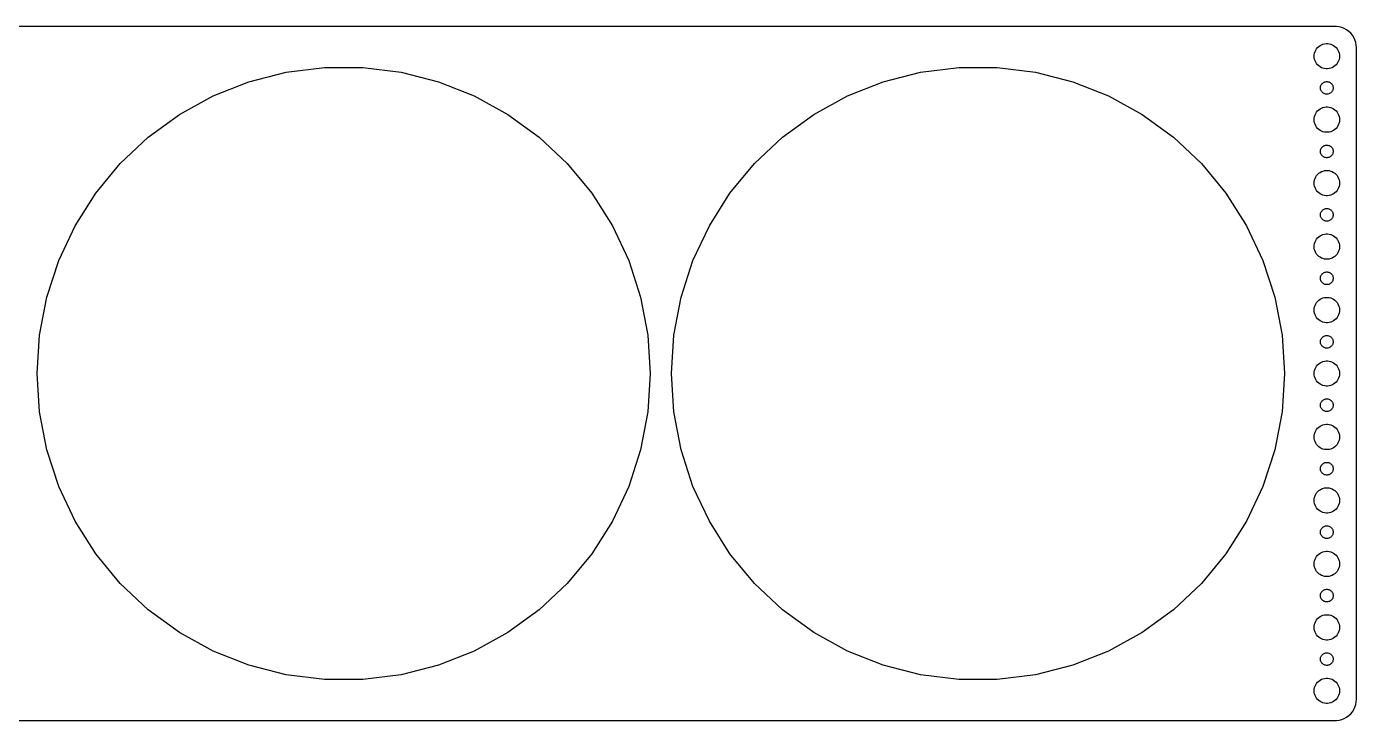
# Model space of a CAD drawing. Header units: metres. Extents: x -314 to 314, y -82 to 82.
# Drawn here: x 0 to 314.5, y -82 to 82 of the extents above; entities that cross this region are included whole.
import ezdxf

# ---------------------------------------------------------------- set-up
doc = ezdxf.new("R2010")
doc.units = ezdxf.units.M

msp = doc.modelspace()

# ---------------------------------------------------------------- linework, layer by layer
for p, q in [((309.814, 81.9901), (-309.814, 81.9901)), ((310.437, 81.9114), (309.814, 81.9901)), ((311.045, 81.7553), (310.437, 81.9114)), ((311.629, 81.5241), (311.045, 81.7553)), ((312.179, 81.2216), (311.629, 81.5241)), ((312.687, 80.8526), (312.179, 81.2216)), ((313.145, 80.4227), (312.687, 80.8526)), ((313.545, 79.9389), (313.145, 80.4227)), ((313.882, 79.4088), (313.545, 79.9389)), ((314.149, 78.8406), (313.882, 79.4088)), ((314.343, 78.2434), (314.149, 78.8406)), ((304.524, 75.376), (304.594, 75.7461)), ((304.594, 75.7461), (304.711, 76.1044)), ((304.711, 76.1044), (304.871, 76.4453)), ((304.871, 76.4453), (305.073, 76.7634)), ((305.073, 76.7634), (305.313, 77.0536)), ((305.313, 77.0536), (305.588, 77.3115)), ((305.588, 77.3115), (305.893, 77.533)), ((305.893, 77.533), (306.223, 77.7145)), ((306.223, 77.7145), (306.573, 77.8532)), ((306.573, 77.8532), (306.938, 77.9469)), ((306.938, 77.9469), (307.312, 77.9941)), ((307.312, 77.9941), (307.688, 77.9941)), ((307.688, 77.9941), (308.062, 77.9469)), ((308.062, 77.9469), (308.427, 77.8532)), ((308.427, 77.8532), (308.777, 77.7145)), ((308.777, 77.7145), (309.107, 77.533)), ((309.107, 77.533), (309.412, 77.3115)), ((309.412, 77.3115), (309.687, 77.0536)), ((309.687, 77.0536), (309.927, 76.7634)), ((309.927, 76.7634), (310.129, 76.4453)), ((310.129, 76.4453), (310.289, 76.1044)), ((310.289, 76.1044), (310.406, 75.7461)), ((310.406, 75.7461), (310.476, 75.376)), ((314.461, 77.6267), (314.343, 78.2434)), ((314.5, 77), (314.461, 77.6267)), ((314.5, -77), (314.5, 77)), ((61.4149, 71.2158), (70.4477, 72.3569)), ((70.4477, 72.3569), (79.5523, 72.3569)), ((79.5523, 72.3569), (88.5851, 71.2158)), ((211.415, 71.2158), (220.448, 72.3569)), ((220.448, 72.3569), (229.552, 72.3569)), ((229.552, 72.3569), (238.585, 71.2158)), ((304.5, 75), (304.524, 75.376)), ((304.524, 74.624), (304.5, 75)), ((304.594, 74.2539), (304.524, 74.624)), ((304.711, 73.8956), (304.594, 74.2539)), ((304.871, 73.5547), (304.711, 73.8956)), ((305.073, 73.2366), (304.871, 73.5547)), ((305.313, 72.9464), (305.073, 73.2366)), ((305.588, 72.6885), (305.313, 72.9464)), ((305.893, 72.467), (305.588, 72.6885)), ((306.223, 72.2855), (305.893, 72.467)), ((309.107, 72.467), (308.777, 72.2855)), ((309.412, 72.6885), (309.107, 72.467)), ((309.687, 72.9464), (309.412, 72.6885)), ((309.927, 73.2366), (309.687, 72.9464)), ((310.129, 73.5547), (309.927, 73.2366)), ((310.289, 73.8956), (310.129, 73.5547)), ((310.406, 74.2539), (310.289, 73.8956)), ((310.476, 74.624), (310.406, 74.2539)), ((310.476, 75.376), (310.5, 75)), ((310.5, 75), (310.476, 74.624)), ((52.5963, 68.9516), (61.4149, 71.2158)), ((88.5851, 71.2158), (97.4037, 68.9516)), ((202.596, 68.9516), (211.415, 71.2158)), ((238.585, 71.2158), (247.404, 68.9516)), ((306.573, 72.1468), (306.223, 72.2855)), ((306.938, 72.0531), (306.573, 72.1468)), ((307.312, 72.0059), (306.938, 72.0531)), ((307.688, 72.0059), (307.312, 72.0059)), ((308.062, 72.0531), (307.688, 72.0059)), ((308.427, 72.1468), (308.062, 72.0531)), ((308.777, 72.2855), (308.427, 72.1468)), ((44.131, 65.6), (52.5963, 68.9516)), ((97.4037, 68.9516), (105.869, 65.6)), ((194.131, 65.6), (202.596, 68.9516)), ((247.404, 68.9516), (255.869, 65.6)), ((306, 67.5), (306.012, 67.688)), ((306.012, 67.312), (306, 67.5)), ((306.012, 67.688), (306.047, 67.873)), ((306.047, 67.127), (306.012, 67.312)), ((306.047, 67.873), (306.105, 68.0522)), ((306.105, 66.9478), (306.047, 67.127)), ((306.105, 68.0522), (306.186, 68.2226)), ((306.186, 66.7774), (306.105, 66.9478)), ((306.186, 68.2226), (306.286, 68.3817)), ((306.286, 66.6183), (306.186, 66.7774)), ((306.286, 68.3817), (306.407, 68.5268)), ((306.407, 66.4732), (306.286, 66.6183)), ((306.407, 68.5268), (306.544, 68.6558)), ((306.544, 66.3442), (306.407, 66.4732)), ((306.544, 68.6558), (306.696, 68.7665)), ((306.696, 66.2335), (306.544, 66.3442)), ((306.696, 68.7665), (306.861, 68.8572)), ((306.861, 66.1428), (306.696, 66.2335)), ((306.861, 68.8572), (307.036, 68.9266)), ((307.036, 66.0734), (306.861, 66.1428)), ((307.036, 68.9266), (307.219, 68.9734)), ((307.219, 66.0266), (307.036, 66.0734)), ((307.219, 68.9734), (307.406, 68.997)), ((307.406, 68.997), (307.594, 68.997)), ((307.594, 68.997), (307.781, 68.9734)), ((307.781, 68.9734), (307.964, 68.9266)), ((307.964, 66.0734), (307.781, 66.0266)), ((307.964, 68.9266), (308.139, 68.8572)), ((308.139, 66.1428), (307.964, 66.0734)), ((308.139, 68.8572), (308.304, 68.7665)), ((308.304, 66.2335), (308.139, 66.1428)), ((308.304, 68.7665), (308.456, 68.6558)), ((308.456, 66.3442), (308.304, 66.2335)), ((308.456, 68.6558), (308.593, 68.5268)), ((308.593, 66.4732), (308.456, 66.3442)), ((308.593, 68.5268), (308.714, 68.3817)), ((308.714, 66.6183), (308.593, 66.4732)), ((308.714, 68.3817), (308.814, 68.2226)), ((308.814, 66.7774), (308.714, 66.6183)), ((308.814, 68.2226), (308.895, 68.0522)), ((308.895, 66.9478), (308.814, 66.7774)), ((308.895, 68.0522), (308.953, 67.873)), ((308.953, 67.127), (308.895, 66.9478)), ((308.953, 67.873), (308.988, 67.688)), ((308.988, 67.312), (308.953, 67.127)), ((308.988, 67.688), (309, 67.5)), ((309, 67.5), (308.988, 67.312)), ((36.1526, 61.2138), (44.131, 65.6)), ((105.869, 65.6), (113.847, 61.2138)), ((186.153, 61.2138), (194.131, 65.6)), ((255.869, 65.6), (263.847, 61.2138)), ((306.573, 62.8532), (306.938, 62.9469)), ((306.938, 62.9469), (307.312, 62.9941)), ((307.406, 66.003), (307.219, 66.0266)), ((307.312, 62.9941), (307.688, 62.9941)), ((307.594, 66.003), (307.406, 66.003)), ((307.781, 66.0266), (307.594, 66.003)), ((307.688, 62.9941), (308.062, 62.9469)), ((308.062, 62.9469), (308.427, 62.8532)), ((28.7868, 55.8622), (36.1526, 61.2138)), ((113.847, 61.2138), (121.213, 55.8622)), ((178.787, 55.8622), (186.153, 61.2138)), ((263.847, 61.2138), (271.213, 55.8622)), ((304.5, 60), (304.524, 60.376)), ((304.524, 59.624), (304.5, 60)), ((304.524, 60.376), (304.594, 60.7461)), ((304.594, 60.7461), (304.711, 61.1044)), ((304.711, 61.1044), (304.871, 61.4453)), ((304.871, 61.4453), (305.073, 61.7634)), ((305.073, 61.7634), (305.313, 62.0536)), ((305.313, 62.0536), (305.588, 62.3115)), ((305.588, 62.3115), (305.893, 62.533)), ((305.893, 62.533), (306.223, 62.7145)), ((306.223, 62.7145), (306.573, 62.8532)), ((308.427, 62.8532), (308.777, 62.7145)), ((308.777, 62.7145), (309.107, 62.533)), ((309.107, 62.533), (309.412, 62.3115)), ((309.412, 62.3115), (309.687, 62.0536)), ((309.687, 62.0536), (309.927, 61.7634)), ((309.927, 61.7634), (310.129, 61.4453)), ((310.129, 61.4453), (310.289, 61.1044)), ((310.289, 61.1044), (310.406, 60.7461)), ((310.406, 60.7461), (310.476, 60.376)), ((310.476, 60.376), (310.5, 60)), ((310.5, 60), (310.476, 59.624)), ((304.594, 59.2539), (304.524, 59.624)), ((304.711, 58.8956), (304.594, 59.2539)), ((304.871, 58.5547), (304.711, 58.8956)), ((305.073, 58.2366), (304.871, 58.5547)), ((305.313, 57.9464), (305.073, 58.2366)), ((305.588, 57.6885), (305.313, 57.9464)), ((305.893, 57.467), (305.588, 57.6885)), ((306.223, 57.2855), (305.893, 57.467)), ((306.573, 57.1468), (306.223, 57.2855)), ((306.938, 57.0531), (306.573, 57.1468)), ((307.312, 57.0059), (306.938, 57.0531)), ((307.688, 57.0059), (307.312, 57.0059)), ((308.062, 57.0531), (307.688, 57.0059)), ((308.427, 57.1468), (308.062, 57.0531)), ((308.777, 57.2855), (308.427, 57.1468)), ((309.107, 57.467), (308.777, 57.2855)), ((309.412, 57.6885), (309.107, 57.467)), ((309.687, 57.9464), (309.412, 57.6885)), ((309.927, 58.2366), (309.687, 57.9464)), ((310.129, 58.5547), (309.927, 58.2366)), ((310.289, 58.8956), (310.129, 58.5547)), ((310.406, 59.2539), (310.289, 58.8956)), ((310.476, 59.624), (310.406, 59.2539)), ((22.1498, 49.6297), (28.7868, 55.8622)), ((121.213, 55.8622), (127.85, 49.6297)), ((172.15, 49.6297), (178.787, 55.8622)), ((271.213, 55.8622), (277.85, 49.6297)), ((306.286, 53.3817), (306.407, 53.5268)), ((306.407, 53.5268), (306.544, 53.6558)), ((306.544, 53.6558), (306.696, 53.7665)), ((306.696, 53.7665), (306.861, 53.8572)), ((306.861, 53.8572), (307.036, 53.9266)), ((307.036, 53.9266), (307.219, 53.9734)), ((307.219, 53.9734), (307.406, 53.997)), ((307.406, 53.997), (307.594, 53.997)), ((307.594, 53.997), (307.781, 53.9734)), ((307.781, 53.9734), (307.964, 53.9266)), ((307.964, 53.9266), (308.139, 53.8572)), ((308.139, 53.8572), (308.304, 53.7665)), ((308.304, 53.7665), (308.456, 53.6558)), ((308.456, 53.6558), (308.593, 53.5268)), ((308.593, 53.5268), (308.714, 53.3817)), ((306, 52.5), (306.012, 52.688)), ((306.012, 52.312), (306, 52.5)), ((306.012, 52.688), (306.047, 52.873)), ((306.047, 52.127), (306.012, 52.312)), ((306.047, 52.873), (306.105, 53.0522)), ((306.105, 51.9478), (306.047, 52.127)), ((306.105, 53.0522), (306.186, 53.2226)), ((306.186, 51.7774), (306.105, 51.9478)), ((306.186, 53.2226), (306.286, 53.3817)), ((306.286, 51.6183), (306.186, 51.7774)), ((306.407, 51.4732), (306.286, 51.6183)), ((306.544, 51.3442), (306.407, 51.4732)), ((306.696, 51.2335), (306.544, 51.3442)), ((306.861, 51.1428), (306.696, 51.2335)), ((307.036, 51.0734), (306.861, 51.1428)), ((307.219, 51.0266), (307.036, 51.0734)), ((307.406, 51.003), (307.219, 51.0266)), ((307.594, 51.003), (307.406, 51.003)), ((307.781, 51.0266), (307.594, 51.003)), ((307.964, 51.0734), (307.781, 51.0266)), ((308.139, 51.1428), (307.964, 51.0734)), ((308.304, 51.2335), (308.139, 51.1428)), ((308.456, 51.3442), (308.304, 51.2335)), ((308.593, 51.4732), (308.456, 51.3442)), ((308.714, 51.6183), (308.593, 51.4732)), ((308.714, 53.3817), (308.814, 53.2226)), ((308.814, 51.7774), (308.714, 51.6183)), ((308.814, 53.2226), (308.895, 53.0522)), ((308.895, 51.9478), (308.814, 51.7774)), ((308.895, 53.0522), (308.953, 52.873)), ((308.953, 52.127), (308.895, 51.9478)), ((308.953, 52.873), (308.988, 52.688)), ((308.988, 52.312), (308.953, 52.127)), ((308.988, 52.688), (309, 52.5)), ((309, 52.5), (308.988, 52.312)), ((16.3463, 42.6144), (22.1498, 49.6297)), ((127.85, 49.6297), (133.654, 42.6144)), ((166.346, 42.6144), (172.15, 49.6297)), ((277.85, 49.6297), (283.654, 42.6144)), ((305.313, 47.0536), (305.588, 47.3115)), ((305.588, 47.3115), (305.893, 47.533)), ((305.893, 47.533), (306.223, 47.7145)), ((306.223, 47.7145), (306.573, 47.8532)), ((306.573, 47.8532), (306.938, 47.9469)), ((306.938, 47.9469), (307.312, 47.9941)), ((307.312, 47.9941), (307.688, 47.9941)), ((307.688, 47.9941), (308.062, 47.9469)), ((308.062, 47.9469), (308.427, 47.8532)), ((308.427, 47.8532), (308.777, 47.7145)), ((308.777, 47.7145), (309.107, 47.533)), ((309.107, 47.533), (309.412, 47.3115)), ((309.412, 47.3115), (309.687, 47.0536)), ((304.5, 45), (304.524, 45.376)), ((304.524, 44.624), (304.5, 45)), ((304.524, 45.376), (304.594, 45.7461)), ((304.594, 44.2539), (304.524, 44.624)), ((304.594, 45.7461), (304.711, 46.1044)), ((304.711, 43.8956), (304.594, 44.2539)), ((304.711, 46.1044), (304.871, 46.4453)), ((304.871, 46.4453), (305.073, 46.7634)), ((305.073, 46.7634), (305.313, 47.0536)), ((309.687, 47.0536), (309.927, 46.7634)), ((309.927, 46.7634), (310.129, 46.4453)), ((310.129, 46.4453), (310.289, 46.1044)), ((310.289, 46.1044), (310.406, 45.7461)), ((310.406, 44.2539), (310.289, 43.8956)), ((310.406, 45.7461), (310.476, 45.376)), ((310.476, 44.624), (310.406, 44.2539)), ((310.476, 45.376), (310.5, 45)), ((310.5, 45), (310.476, 44.624)), ((11.4678, 34.9271), (16.3463, 42.6144)), ((133.654, 42.6144), (138.532, 34.9271)), ((161.468, 34.9271), (166.346, 42.6144)), ((283.654, 42.6144), (288.532, 34.9271)), ((304.871, 43.5547), (304.711, 43.8956)), ((305.073, 43.2366), (304.871, 43.5547)), ((305.313, 42.9464), (305.073, 43.2366)), ((305.588, 42.6885), (305.313, 42.9464)), ((305.893, 42.467), (305.588, 42.6885)), ((306.223, 42.2855), (305.893, 42.467)), ((306.573, 42.1468), (306.223, 42.2855)), ((306.938, 42.0531), (306.573, 42.1468)), ((307.312, 42.0059), (306.938, 42.0531)), ((307.688, 42.0059), (307.312, 42.0059)), ((308.062, 42.0531), (307.688, 42.0059)), ((308.427, 42.1468), (308.062, 42.0531)), ((308.777, 42.2855), (308.427, 42.1468)), ((309.107, 42.467), (308.777, 42.2855)), ((309.412, 42.6885), (309.107, 42.467)), ((309.687, 42.9464), (309.412, 42.6885)), ((309.927, 43.2366), (309.687, 42.9464)), ((310.129, 43.5547), (309.927, 43.2366)), ((310.289, 43.8956), (310.129, 43.5547)), ((306.012, 37.688), (306.047, 37.873)), ((306.047, 37.873), (306.105, 38.0522)), ((306.105, 38.0522), (306.186, 38.2226)), ((306.186, 38.2226), (306.286, 38.3817)), ((306.286, 38.3817), (306.407, 38.5268)), ((306.407, 38.5268), (306.544, 38.6558)), ((306.544, 38.6558), (306.696, 38.7665)), ((306.696, 38.7665), (306.861, 38.8572)), ((306.861, 38.8572), (307.036, 38.9266)), ((307.036, 38.9266), (307.219, 38.9734)), ((307.219, 38.9734), (307.406, 38.997)), ((307.406, 38.997), (307.594, 38.997)), ((307.594, 38.997), (307.781, 38.9734)), ((307.781, 38.9734), (307.964, 38.9266)), ((307.964, 38.9266), (308.139, 38.8572)), ((308.139, 38.8572), (308.304, 38.7665)), ((308.304, 38.7665), (308.456, 38.6558)), ((308.456, 38.6558), (308.593, 38.5268)), ((308.593, 38.5268), (308.714, 38.3817)), ((308.714, 38.3817), (308.814, 38.2226)), ((308.814, 38.2226), (308.895, 38.0522)), ((308.895, 38.0522), (308.953, 37.873)), ((308.953, 37.873), (308.988, 37.688)), ((7.5912, 26.689), (11.4678, 34.9271)), ((138.532, 34.9271), (142.409, 26.689)), ((157.591, 26.689), (161.468, 34.9271)), ((288.532, 34.9271), (292.409, 26.689)), ((306, 37.5), (306.012, 37.688)), ((306.012, 37.312), (306, 37.5)), ((306.047, 37.127), (306.012, 37.312)), ((306.105, 36.9478), (306.047, 37.127)), ((306.186, 36.7774), (306.105, 36.9478)), ((306.286, 36.6183), (306.186, 36.7774)), ((306.407, 36.4732), (306.286, 36.6183)), ((306.544, 36.3442), (306.407, 36.4732)), ((306.696, 36.2335), (306.544, 36.3442)), ((306.861, 36.1428), (306.696, 36.2335)), ((307.036, 36.0734), (306.861, 36.1428)), ((307.219, 36.0266), (307.036, 36.0734)), ((307.406, 36.003), (307.219, 36.0266)), ((307.594, 36.003), (307.406, 36.003)), ((307.781, 36.0266), (307.594, 36.003)), ((307.964, 36.0734), (307.781, 36.0266)), ((308.139, 36.1428), (307.964, 36.0734)), ((308.304, 36.2335), (308.139, 36.1428)), ((308.456, 36.3442), (308.304, 36.2335)), ((308.593, 36.4732), (308.456, 36.3442)), ((308.714, 36.6183), (308.593, 36.4732)), ((308.814, 36.7774), (308.714, 36.6183)), ((308.895, 36.9478), (308.814, 36.7774)), ((308.953, 37.127), (308.895, 36.9478)), ((308.988, 37.312), (308.953, 37.127)), ((308.988, 37.688), (309, 37.5)), ((309, 37.5), (308.988, 37.312)), ((304.871, 31.4453), (305.073, 31.7634)), ((305.073, 31.7634), (305.313, 32.0536)), ((305.313, 32.0536), (305.588, 32.3115)), ((305.588, 32.3115), (305.893, 32.533)), ((305.893, 32.533), (306.223, 32.7145)), ((306.223, 32.7145), (306.573, 32.8532)), ((306.573, 32.8532), (306.938, 32.9469)), ((306.938, 32.9469), (307.312, 32.9941)), ((307.312, 32.9941), (307.688, 32.9941)), ((307.688, 32.9941), (308.062, 32.9469)), ((308.062, 32.9469), (308.427, 32.8532)), ((308.427, 32.8532), (308.777, 32.7145)), ((308.777, 32.7145), (309.107, 32.533)), ((309.107, 32.533), (309.412, 32.3115)), ((309.412, 32.3115), (309.687, 32.0536)), ((309.687, 32.0536), (309.927, 31.7634)), ((309.927, 31.7634), (310.129, 31.4453)), ((304.5, 30), (304.524, 30.376)), ((304.524, 29.624), (304.5, 30)), ((304.524, 30.376), (304.594, 30.7461)), ((304.594, 29.2539), (304.524, 29.624)), ((304.594, 30.7461), (304.711, 31.1044)), ((304.711, 28.8956), (304.594, 29.2539)), ((304.711, 31.1044), (304.871, 31.4453)), ((304.871, 28.5547), (304.711, 28.8956)), ((305.073, 28.2366), (304.871, 28.5547)), ((310.129, 28.5547), (309.927, 28.2366)), ((310.129, 31.4453), (310.289, 31.1044)), ((310.289, 28.8956), (310.129, 28.5547)), ((310.289, 31.1044), (310.406, 30.7461)), ((310.406, 29.2539), (310.289, 28.8956)), ((310.406, 30.7461), (310.476, 30.376)), ((310.476, 29.624), (310.406, 29.2539)), ((310.476, 30.376), (310.5, 30)), ((310.5, 30), (310.476, 29.624)), ((4.77771, 18.03), (7.5912, 26.689)), ((142.409, 26.689), (145.222, 18.03)), ((154.778, 18.03), (157.591, 26.689)), ((292.409, 26.689), (295.222, 18.03)), ((305.313, 27.9464), (305.073, 28.2366)), ((305.588, 27.6884), (305.313, 27.9464)), ((305.893, 27.467), (305.588, 27.6884)), ((306.223, 27.2855), (305.893, 27.467)), ((306.573, 27.1468), (306.223, 27.2855)), ((306.938, 27.0531), (306.573, 27.1468)), ((307.312, 27.0059), (306.938, 27.0531)), ((307.688, 27.0059), (307.312, 27.0059)), ((308.062, 27.0531), (307.688, 27.0059)), ((308.427, 27.1468), (308.062, 27.0531)), ((308.777, 27.2855), (308.427, 27.1468)), ((309.107, 27.467), (308.777, 27.2855)), ((309.412, 27.6884), (309.107, 27.467)), ((309.687, 27.9464), (309.412, 27.6884)), ((309.927, 28.2366), (309.687, 27.9464)), ((306, 22.5), (306.012, 22.688)), ((306.012, 22.312), (306, 22.5)), ((306.012, 22.688), (306.047, 22.873)), ((306.047, 22.127), (306.012, 22.312)), ((306.047, 22.873), (306.105, 23.0522)), ((306.105, 21.9478), (306.047, 22.127)), ((306.105, 23.0522), (306.186, 23.2226)), ((306.186, 23.2226), (306.286, 23.3817)), ((306.286, 23.3817), (306.407, 23.5268)), ((306.407, 23.5268), (306.544, 23.6558)), ((306.544, 23.6558), (306.696, 23.7665)), ((306.696, 23.7665), (306.861, 23.8572)), ((306.861, 23.8572), (307.036, 23.9266)), ((307.036, 23.9266), (307.219, 23.9734)), ((307.219, 23.9734), (307.406, 23.997)), ((307.406, 23.997), (307.594, 23.997)), ((307.594, 23.997), (307.781, 23.9734)), ((307.781, 23.9734), (307.964, 23.9266)), ((307.964, 23.9266), (308.139, 23.8572)), ((308.139, 23.8572), (308.304, 23.7665)), ((308.304, 23.7665), (308.456, 23.6558)), ((308.456, 23.6558), (308.593, 23.5268)), ((308.593, 23.5268), (308.714, 23.3817)), ((308.714, 23.3817), (308.814, 23.2226)), ((308.814, 23.2226), (308.895, 23.0522)), ((308.895, 23.0522), (308.953, 22.873)), ((308.953, 22.127), (308.895, 21.9478)), ((308.953, 22.873), (308.988, 22.688)), ((308.988, 22.312), (308.953, 22.127)), ((308.988, 22.688), (309, 22.5)), ((309, 22.5), (308.988, 22.312)), ((306.186, 21.7774), (306.105, 21.9478)), ((306.286, 21.6183), (306.186, 21.7774)), ((306.407, 21.4732), (306.286, 21.6183)), ((306.544, 21.3442), (306.407, 21.4732)), ((306.696, 21.2335), (306.544, 21.3442)), ((306.861, 21.1427), (306.696, 21.2335)), ((307.036, 21.0734), (306.861, 21.1427)), ((307.219, 21.0266), (307.036, 21.0734)), ((307.406, 21.003), (307.219, 21.0266)), ((307.594, 21.003), (307.406, 21.003)), ((307.781, 21.0266), (307.594, 21.003)), ((307.964, 21.0734), (307.781, 21.0266)), ((308.139, 21.1427), (307.964, 21.0734)), ((308.304, 21.2335), (308.139, 21.1427)), ((308.456, 21.3442), (308.304, 21.2335)), ((308.593, 21.4732), (308.456, 21.3442)), ((308.714, 21.6183), (308.593, 21.4732)), ((308.814, 21.7774), (308.714, 21.6183)), ((308.895, 21.9478), (308.814, 21.7774)), ((3.07167, 9.08665), (4.77771, 18.03)), ((145.222, 18.03), (146.928, 9.08665)), ((153.072, 9.08665), (154.778, 18.03)), ((295.222, 18.03), (296.928, 9.08665)), ((304.524, 15.376), (304.594, 15.7461)), ((304.594, 15.7461), (304.711, 16.1044)), ((304.711, 16.1044), (304.871, 16.4453)), ((304.871, 16.4453), (305.073, 16.7634)), ((305.073, 16.7634), (305.313, 17.0536)), ((305.313, 17.0536), (305.588, 17.3115)), ((305.588, 17.3115), (305.893, 17.533)), ((305.893, 17.533), (306.223, 17.7145)), ((306.223, 17.7145), (306.573, 17.8532)), ((306.573, 17.8532), (306.938, 17.9469)), ((306.938, 17.9469), (307.312, 17.9941)), ((307.312, 17.9941), (307.688, 17.9941)), ((307.688, 17.9941), (308.062, 17.9469)), ((308.062, 17.9469), (308.427, 17.8532)), ((308.427, 17.8532), (308.777, 17.7145)), ((308.777, 17.7145), (309.107, 17.533)), ((309.107, 17.533), (309.412, 17.3115)), ((309.412, 17.3115), (309.687, 17.0536)), ((309.687, 17.0536), (309.927, 16.7634)), ((309.927, 16.7634), (310.129, 16.4453)), ((310.129, 16.4453), (310.289, 16.1044)), ((310.289, 16.1044), (310.406, 15.7461)), ((310.406, 15.7461), (310.476, 15.376)), ((304.5, 15), (304.524, 15.376)), ((304.524, 14.624), (304.5, 15)), ((304.594, 14.2539), (304.524, 14.624)), ((304.711, 13.8956), (304.594, 14.2539)), ((304.871, 13.5547), (304.711, 13.8956)), ((305.073, 13.2366), (304.871, 13.5547)), ((305.313, 12.9464), (305.073, 13.2366)), ((305.588, 12.6884), (305.313, 12.9464)), ((305.893, 12.467), (305.588, 12.6884)), ((309.412, 12.6884), (309.107, 12.467)), ((309.687, 12.9464), (309.412, 12.6884)), ((309.927, 13.2366), (309.687, 12.9464)), ((310.129, 13.5547), (309.927, 13.2366)), ((310.289, 13.8956), (310.129, 13.5547)), ((310.406, 14.2539), (310.289, 13.8956)), ((310.476, 14.624), (310.406, 14.2539)), ((310.476, 15.376), (310.5, 15)), ((310.5, 15), (310.476, 14.624)), ((306.223, 12.2855), (305.893, 12.467)), ((306.573, 12.1468), (306.223, 12.2855)), ((306.938, 12.0531), (306.573, 12.1468)), ((307.312, 12.0059), (306.938, 12.0531)), ((307.688, 12.0059), (307.312, 12.0059)), ((308.062, 12.0531), (307.688, 12.0059)), ((308.427, 12.1468), (308.062, 12.0531)), ((308.777, 12.2855), (308.427, 12.1468)), ((309.107, 12.467), (308.777, 12.2855)), ((2.5, 0), (3.07167, 9.08665)), ((146.928, 9.08665), (147.5, 0)), ((152.5, 0), (153.072, 9.08665)), ((296.928, 9.08665), (297.5, 0)), ((306, 7.5), (306.012, 7.68799)), ((306.012, 7.312), (306, 7.5)), ((306.012, 7.68799), (306.047, 7.87303)), ((306.047, 7.12695), (306.012, 7.312)), ((306.047, 7.87303), (306.105, 8.05219)), ((306.105, 6.9478), (306.047, 7.12695)), ((306.105, 8.05219), (306.186, 8.22263)), ((306.186, 6.77736), (306.105, 6.9478)), ((306.186, 8.22263), (306.286, 8.38167)), ((306.286, 6.61832), (306.186, 6.77736)), ((306.286, 8.38167), (306.407, 8.52681)), ((306.407, 6.47318), (306.286, 6.61832)), ((306.407, 8.52681), (306.544, 8.65576)), ((306.544, 6.34422), (306.407, 6.47318)), ((306.544, 8.65576), (306.696, 8.76648)), ((306.696, 6.23351), (306.544, 6.34422)), ((306.696, 8.76648), (306.861, 8.85724)), ((306.861, 8.85724), (307.036, 8.92657)), ((307.036, 8.92657), (307.219, 8.97342)), ((307.219, 8.97342), (307.406, 8.99704)), ((307.406, 8.99704), (307.594, 8.99704)), ((307.594, 8.99704), (307.781, 8.97342)), ((307.781, 8.97342), (307.964, 8.92657)), ((307.964, 8.92657), (308.139, 8.85724)), ((308.139, 8.85724), (308.304, 8.76648)), ((308.304, 8.76648), (308.456, 8.65576)), ((308.456, 6.34422), (308.304, 6.23351)), ((308.456, 8.65576), (308.593, 8.52681)), ((308.593, 6.47318), (308.456, 6.34422)), ((308.593, 8.52681), (308.714, 8.38167)), ((308.714, 6.61832), (308.593, 6.47318)), ((308.714, 8.38167), (308.814, 8.22263)), ((308.814, 6.77736), (308.714, 6.61832)), ((308.814, 8.22263), (308.895, 8.05219)), ((308.895, 6.9478), (308.814, 6.77736)), ((308.895, 8.05219), (308.953, 7.87303)), ((308.953, 7.12695), (308.895, 6.9478)), ((308.953, 7.87303), (308.988, 7.68799)), ((308.988, 7.312), (308.953, 7.12695)), ((308.988, 7.68799), (309, 7.5)), ((309, 7.5), (308.988, 7.312)), ((306.861, 6.14275), (306.696, 6.23351)), ((307.036, 6.07341), (306.861, 6.14275)), ((307.219, 6.02657), (307.036, 6.07341)), ((307.406, 6.00294), (307.219, 6.02657)), ((307.594, 6.00294), (307.406, 6.00294)), ((307.781, 6.02657), (307.594, 6.00294)), ((307.964, 6.07341), (307.781, 6.02657)), ((308.139, 6.14275), (307.964, 6.07341)), ((308.304, 6.23351), (308.139, 6.14275)), ((3.07167, -9.08665), (2.5, 0)), ((147.5, 0), (146.928, -9.08665)), ((153.072, -9.08665), (152.5, 0)), ((297.5, 0), (296.928, -9.08665)), ((304.5, 0), (304.524, 0.37599)), ((304.524, -0.37599), (304.5, 0)), ((304.524, 0.37599), (304.594, 0.74606)), ((304.594, 0.74606), (304.711, 1.10437)), ((304.711, 1.10437), (304.871, 1.44525)), ((304.871, 1.44525), (305.073, 1.76335)), ((305.073, 1.76335), (305.313, 2.05363)), ((305.313, 2.05363), (305.588, 2.31154)), ((305.588, 2.31154), (305.893, 2.53297)), ((305.893, 2.53297), (306.223, 2.71448)), ((306.223, 2.71448), (306.573, 2.85316)), ((306.573, 2.85316), (306.938, 2.94685)), ((306.938, 2.94685), (307.312, 2.99408)), ((307.312, 2.99408), (307.688, 2.99408)), ((307.688, 2.99408), (308.062, 2.94685)), ((308.062, 2.94685), (308.427, 2.85316)), ((308.427, 2.85316), (308.777, 2.71448)), ((308.777, 2.71448), (309.107, 2.53297)), ((309.107, 2.53297), (309.412, 2.31154)), ((309.412, 2.31154), (309.687, 2.05363)), ((309.687, 2.05363), (309.927, 1.76335)), ((309.927, 1.76335), (310.129, 1.44525)), ((310.129, 1.44525), (310.289, 1.10437)), ((310.289, 1.10437), (310.406, 0.74606)), ((310.406, 0.74606), (310.476, 0.37599)), ((310.476, 0.37599), (310.5, 0)), ((310.5, 0), (310.476, -0.37599)), ((304.594, -0.74606), (304.524, -0.37599)), ((304.711, -1.10437), (304.594, -0.74606)), ((304.871, -1.44525), (304.711, -1.10437)), ((305.073, -1.76335), (304.871, -1.44525)), ((305.313, -2.05363), (305.073, -1.76335)), ((305.588, -2.31154), (305.313, -2.05363)), ((305.893, -2.53297), (305.588, -2.31154)), ((306.223, -2.71448), (305.893, -2.53297)), ((306.573, -2.85316), (306.223, -2.71448)), ((306.938, -2.94685), (306.573, -2.85316)), ((307.312, -2.99408), (306.938, -2.94685)), ((307.688, -2.99408), (307.312, -2.99408)), ((308.062, -2.94685), (307.688, -2.99408)), ((308.427, -2.85316), (308.062, -2.94685)), ((308.777, -2.71448), (308.427, -2.85316)), ((309.107, -2.53297), (308.777, -2.71448)), ((309.412, -2.31154), (309.107, -2.53297)), ((309.687, -2.05363), (309.412, -2.31154)), ((309.927, -1.76335), (309.687, -2.05363)), ((310.129, -1.44525), (309.927, -1.76335)), ((310.289, -1.10437), (310.129, -1.44525)), ((310.406, -0.74606), (310.289, -1.10437)), ((310.476, -0.37599), (310.406, -0.74606)), ((306.544, -6.34422), (306.696, -6.23351)), ((306.696, -6.23351), (306.861, -6.14275)), ((306.861, -6.14275), (307.036, -6.07341)), ((307.036, -6.07341), (307.219, -6.02657)), ((307.219, -6.02657), (307.406, -6.00294)), ((307.406, -6.00294), (307.594, -6.00294)), ((307.594, -6.00294), (307.781, -6.02657)), ((307.781, -6.02657), (307.964, -6.07341)), ((307.964, -6.07341), (308.139, -6.14275)), ((308.139, -6.14275), (308.304, -6.23351)), ((308.304, -6.23351), (308.456, -6.34422)), ((4.77771, -18.03), (3.07167, -9.08665)), ((146.928, -9.08665), (145.222, -18.03)), ((154.778, -18.03), (153.072, -9.08665)), ((296.928, -9.08665), (295.222, -18.03)), ((306, -7.5), (306.012, -7.312)), ((306.012, -7.68799), (306, -7.5)), ((306.012, -7.312), (306.047, -7.12695)), ((306.047, -7.87303), (306.012, -7.68799)), ((306.047, -7.12695), (306.105, -6.9478)), ((306.105, -8.05219), (306.047, -7.87303)), ((306.105, -6.9478), (306.186, -6.77736)), ((306.186, -8.22263), (306.105, -8.05219)), ((306.186, -6.77736), (306.286, -6.61832)), ((306.286, -8.38167), (306.186, -8.22263)), ((306.286, -6.61832), (306.407, -6.47318)), ((306.407, -8.52681), (306.286, -8.38167)), ((306.407, -6.47318), (306.544, -6.34422)), ((306.544, -8.65576), (306.407, -8.52681)), ((306.696, -8.76648), (306.544, -8.65576)), ((306.861, -8.85724), (306.696, -8.76648)), ((307.036, -8.92657), (306.861, -8.85724)), ((307.219, -8.97342), (307.036, -8.92657)), ((307.406, -8.99704), (307.219, -8.97342)), ((307.594, -8.99704), (307.406, -8.99704)), ((307.781, -8.97342), (307.594, -8.99704)), ((307.964, -8.92657), (307.781, -8.97342)), ((308.139, -8.85724), (307.964, -8.92657)), ((308.304, -8.76648), (308.139, -8.85724)), ((308.456, -8.65576), (308.304, -8.76648)), ((308.456, -6.34422), (308.593, -6.47318)), ((308.593, -8.52681), (308.456, -8.65576)), ((308.593, -6.47318), (308.714, -6.61832)), ((308.714, -8.38167), (308.593, -8.52681)), ((308.714, -6.61832), (308.814, -6.77736)), ((308.814, -8.22263), (308.714, -8.38167)), ((308.814, -6.77736), (308.895, -6.9478)), ((308.895, -8.05219), (308.814, -8.22263)), ((308.895, -6.9478), (308.953, -7.12695)), ((308.953, -7.87303), (308.895, -8.05219)), ((308.953, -7.12695), (308.988, -7.312)), ((308.988, -7.68799), (308.953, -7.87303)), ((308.988, -7.312), (309, -7.5)), ((309, -7.5), (308.988, -7.68799)), ((305.588, -12.6884), (305.893, -12.467)), ((305.893, -12.467), (306.223, -12.2855)), ((306.223, -12.2855), (306.573, -12.1468)), ((306.573, -12.1468), (306.938, -12.0531)), ((306.938, -12.0531), (307.312, -12.0059)), ((307.312, -12.0059), (307.688, -12.0059)), ((307.688, -12.0059), (308.062, -12.0531)), ((308.062, -12.0531), (308.427, -12.1468)), ((308.427, -12.1468), (308.777, -12.2855)), ((308.777, -12.2855), (309.107, -12.467)), ((309.107, -12.467), (309.412, -12.6884)), ((304.5, -15), (304.524, -14.624)), ((304.524, -15.376), (304.5, -15)), ((304.524, -14.624), (304.594, -14.2539)), ((304.594, -15.7461), (304.524, -15.376)), ((304.594, -14.2539), (304.711, -13.8956)), ((304.711, -13.8956), (304.871, -13.5547)), ((304.871, -13.5547), (305.073, -13.2366)), ((305.073, -13.2366), (305.313, -12.9464)), ((305.313, -12.9464), (305.588, -12.6884)), ((309.412, -12.6884), (309.687, -12.9464)), ((309.687, -12.9464), (309.927, -13.2366)), ((309.927, -13.2366), (310.129, -13.5547)), ((310.129, -13.5547), (310.289, -13.8956)), ((310.289, -13.8956), (310.406, -14.2539)), ((310.406, -14.2539), (310.476, -14.624)), ((310.476, -15.376), (310.406, -15.7461)), ((310.476, -14.624), (310.5, -15)), ((310.5, -15), (310.476, -15.376)), ((7.5912, -26.689), (4.77771, -18.03)), ((145.222, -18.03), (142.409, -26.689)), ((157.591, -26.689), (154.778, -18.03)), ((295.222, -18.03), (292.409, -26.689)), ((304.711, -16.1044), (304.594, -15.7461)), ((304.871, -16.4453), (304.711, -16.1044)), ((305.073, -16.7634), (304.871, -16.4453)), ((305.313, -17.0536), (305.073, -16.7634)), ((305.588, -17.3115), (305.313, -17.0536)), ((305.893, -17.533), (305.588, -17.3115)), ((306.223, -17.7145), (305.893, -17.533)), ((306.573, -17.8532), (306.223, -17.7145)), ((306.938, -17.9469), (306.573, -17.8532)), ((307.312, -17.9941), (306.938, -17.9469)), ((307.688, -17.9941), (307.312, -17.9941)), ((308.062, -17.9469), (307.688, -17.9941)), ((308.427, -17.8532), (308.062, -17.9469)), ((308.777, -17.7145), (308.427, -17.8532)), ((309.107, -17.533), (308.777, -17.7145)), ((309.412, -17.3115), (309.107, -17.533)), ((309.687, -17.0536), (309.412, -17.3115)), ((309.927, -16.7634), (309.687, -17.0536)), ((310.129, -16.4453), (309.927, -16.7634)), ((310.289, -16.1044), (310.129, -16.4453)), ((310.406, -15.7461), (310.289, -16.1044)), ((306.047, -22.127), (306.105, -21.9478)), ((306.105, -21.9478), (306.186, -21.7774)), ((306.186, -21.7774), (306.286, -21.6183)), ((306.286, -21.6183), (306.407, -21.4732)), ((306.407, -21.4732), (306.544, -21.3442)), ((306.544, -21.3442), (306.696, -21.2335)), ((306.696, -21.2335), (306.861, -21.1427)), ((306.861, -21.1427), (307.036, -21.0734)), ((307.036, -21.0734), (307.219, -21.0266)), ((307.219, -21.0266), (307.406, -21.003)), ((307.406, -21.003), (307.594, -21.003)), ((307.594, -21.003), (307.781, -21.0266)), ((307.781, -21.0266), (307.964, -21.0734)), ((307.964, -21.0734), (308.139, -21.1427)), ((308.139, -21.1427), (308.304, -21.2335)), ((308.304, -21.2335), (308.456, -21.3442)), ((308.456, -21.3442), (308.593, -21.4732)), ((308.593, -21.4732), (308.714, -21.6183)), ((308.714, -21.6183), (308.814, -21.7774)), ((308.814, -21.7774), (308.895, -21.9478)), ((308.895, -21.9478), (308.953, -22.127)), ((306, -22.5), (306.012, -22.312)), ((306.012, -22.688), (306, -22.5)), ((306.012, -22.312), (306.047, -22.127)), ((306.047, -22.873), (306.012, -22.688)), ((306.105, -23.0522), (306.047, -22.873)), ((306.186, -23.2226), (306.105, -23.0522)), ((306.286, -23.3817), (306.186, -23.2226)), ((306.407, -23.5268), (306.286, -23.3817)), ((306.544, -23.6558), (306.407, -23.5268)), ((306.696, -23.7665), (306.544, -23.6558)), ((306.861, -23.8572), (306.696, -23.7665)), ((307.036, -23.9266), (306.861, -23.8572)), ((307.219, -23.9734), (307.036, -23.9266)), ((307.406, -23.997), (307.219, -23.9734)), ((307.594, -23.997), (307.406, -23.997)), ((307.781, -23.9734), (307.594, -23.997)), ((307.964, -23.9266), (307.781, -23.9734)), ((308.139, -23.8572), (307.964, -23.9266)), ((308.304, -23.7665), (308.139, -23.8572)), ((308.456, -23.6558), (308.304, -23.7665)), ((308.593, -23.5268), (308.456, -23.6558)), ((308.714, -23.3817), (308.593, -23.5268)), ((308.814, -23.2226), (308.714, -23.3817)), ((308.895, -23.0522), (308.814, -23.2226)), ((308.953, -22.873), (308.895, -23.0522)), ((308.953, -22.127), (308.988, -22.312)), ((308.988, -22.688), (308.953, -22.873)), ((308.988, -22.312), (309, -22.5)), ((309, -22.5), (308.988, -22.688)), ((11.4678, -34.9271), (7.5912, -26.689)), ((142.409, -26.689), (138.532, -34.9271)), ((161.468, -34.9271), (157.591, -26.689)), ((292.409, -26.689), (288.532, -34.9271)), ((304.871, -28.5547), (305.073, -28.2366)), ((305.073, -28.2366), (305.313, -27.9464)), ((305.313, -27.9464), (305.588, -27.6884)), ((305.588, -27.6884), (305.893, -27.467)), ((305.893, -27.467), (306.223, -27.2855)), ((306.223, -27.2855), (306.573, -27.1468)), ((306.573, -27.1468), (306.938, -27.0531)), ((306.938, -27.0531), (307.312, -27.0059)), ((307.312, -27.0059), (307.688, -27.0059)), ((307.688, -27.0059), (308.062, -27.0531)), ((308.062, -27.0531), (308.427, -27.1468)), ((308.427, -27.1468), (308.777, -27.2855)), ((308.777, -27.2855), (309.107, -27.467)), ((309.107, -27.467), (309.412, -27.6884)), ((309.412, -27.6884), (309.687, -27.9464)), ((309.687, -27.9464), (309.927, -28.2366)), ((309.927, -28.2366), (310.129, -28.5547)), ((304.5, -30), (304.524, -29.624)), ((304.524, -30.376), (304.5, -30)), ((304.524, -29.624), (304.594, -29.2539)), ((304.594, -30.7461), (304.524, -30.376)), ((304.594, -29.2539), (304.711, -28.8956)), ((304.711, -31.1044), (304.594, -30.7461)), ((304.711, -28.8956), (304.871, -28.5547)), ((304.871, -31.4453), (304.711, -31.1044)), ((305.073, -31.7634), (304.871, -31.4453)), ((310.129, -31.4453), (309.927, -31.7634)), ((310.129, -28.5547), (310.289, -28.8956)), ((310.289, -31.1044), (310.129, -31.4453)), ((310.289, -28.8956), (310.406, -29.2539)), ((310.406, -30.7461), (310.289, -31.1044)), ((310.406, -29.2539), (310.476, -29.624)), ((310.476, -30.376), (310.406, -30.7461)), ((310.476, -29.624), (310.5, -30)), ((310.5, -30), (310.476, -30.376)), ((305.313, -32.0536), (305.073, -31.7634)), ((305.588, -32.3115), (305.313, -32.0536)), ((305.893, -32.533), (305.588, -32.3115)), ((306.223, -32.7145), (305.893, -32.533)), ((306.573, -32.8532), (306.223, -32.7145)), ((306.938, -32.9469), (306.573, -32.8532)), ((307.312, -32.9941), (306.938, -32.9469)), ((307.688, -32.9941), (307.312, -32.9941)), ((308.062, -32.9469), (307.688, -32.9941)), ((308.427, -32.8532), (308.062, -32.9469)), ((308.777, -32.7145), (308.427, -32.8532)), ((309.107, -32.533), (308.777, -32.7145)), ((309.412, -32.3115), (309.107, -32.533)), ((309.687, -32.0536), (309.412, -32.3115)), ((309.927, -31.7634), (309.687, -32.0536)), ((16.3463, -42.6144), (11.4678, -34.9271)), ((138.532, -34.9271), (133.654, -42.6144)), ((166.346, -42.6144), (161.468, -34.9271)), ((288.532, -34.9271), (283.654, -42.6144)), ((306, -37.5), (306.012, -37.312)), ((306.012, -37.688), (306, -37.5)), ((306.012, -37.312), (306.047, -37.127)), ((306.047, -37.873), (306.012, -37.688)), ((306.047, -37.127), (306.105, -36.9478)), ((306.105, -36.9478), (306.186, -36.7774)), ((306.186, -36.7774), (306.286, -36.6183)), ((306.286, -36.6183), (306.407, -36.4732)), ((306.407, -36.4732), (306.544, -36.3442)), ((306.544, -36.3442), (306.696, -36.2335)), ((306.696, -36.2335), (306.861, -36.1428)), ((306.861, -36.1428), (307.036, -36.0734)), ((307.036, -36.0734), (307.219, -36.0266)), ((307.219, -36.0266), (307.406, -36.003)), ((307.406, -36.003), (307.594, -36.003)), ((307.594, -36.003), (307.781, -36.0266)), ((307.781, -36.0266), (307.964, -36.0734)), ((307.964, -36.0734), (308.139, -36.1428)), ((308.139, -36.1428), (308.304, -36.2335)), ((308.304, -36.2335), (308.456, -36.3442)), ((308.456, -36.3442), (308.593, -36.4732)), ((308.593, -36.4732), (308.714, -36.6183)), ((308.714, -36.6183), (308.814, -36.7774)), ((308.814, -36.7774), (308.895, -36.9478)), ((308.895, -36.9478), (308.953, -37.127)), ((308.953, -37.127), (308.988, -37.312)), ((308.988, -37.688), (308.953, -37.873)), ((308.988, -37.312), (309, -37.5)), ((309, -37.5), (308.988, -37.688)), ((306.105, -38.0522), (306.047, -37.873)), ((306.186, -38.2226), (306.105, -38.0522)), ((306.286, -38.3817), (306.186, -38.2226)), ((306.407, -38.5268), (306.286, -38.3817)), ((306.544, -38.6558), (306.407, -38.5268)), ((306.696, -38.7665), (306.544, -38.6558)), ((306.861, -38.8572), (306.696, -38.7665)), ((307.036, -38.9266), (306.861, -38.8572)), ((307.219, -38.9734), (307.036, -38.9266)), ((307.406, -38.997), (307.219, -38.9734)), ((307.594, -38.997), (307.406, -38.997)), ((307.781, -38.9734), (307.594, -38.997)), ((307.964, -38.9266), (307.781, -38.9734)), ((308.139, -38.8572), (307.964, -38.9266)), ((308.304, -38.7665), (308.139, -38.8572)), ((308.456, -38.6558), (308.304, -38.7665)), ((308.593, -38.5268), (308.456, -38.6558)), ((308.714, -38.3817), (308.593, -38.5268)), ((308.814, -38.2226), (308.714, -38.3817)), ((308.895, -38.0522), (308.814, -38.2226)), ((308.953, -37.873), (308.895, -38.0522)), ((22.1498, -49.6297), (16.3463, -42.6144)), ((133.654, -42.6144), (127.85, -49.6297)), ((172.15, -49.6297), (166.346, -42.6144)), ((283.654, -42.6144), (277.85, -49.6297)), ((304.594, -44.2539), (304.711, -43.8956)), ((304.711, -43.8956), (304.871, -43.5547)), ((304.871, -43.5547), (305.073, -43.2366)), ((305.073, -43.2366), (305.313, -42.9464)), ((305.313, -42.9464), (305.588, -42.6885)), ((305.588, -42.6885), (305.893, -42.467)), ((305.893, -42.467), (306.223, -42.2855)), ((306.223, -42.2855), (306.573, -42.1468)), ((306.573, -42.1468), (306.938, -42.0531)), ((306.938, -42.0531), (307.312, -42.0059)), ((307.312, -42.0059), (307.688, -42.0059)), ((307.688, -42.0059), (308.062, -42.0531)), ((308.062, -42.0531), (308.427, -42.1468)), ((308.427, -42.1468), (308.777, -42.2855)), ((308.777, -42.2855), (309.107, -42.467)), ((309.107, -42.467), (309.412, -42.6885)), ((309.412, -42.6885), (309.687, -42.9464)), ((309.687, -42.9464), (309.927, -43.2366)), ((309.927, -43.2366), (310.129, -43.5547)), ((310.129, -43.5547), (310.289, -43.8956)), ((310.289, -43.8956), (310.406, -44.2539)), ((304.5, -45), (304.524, -44.624)), ((304.524, -45.376), (304.5, -45)), ((304.524, -44.624), (304.594, -44.2539)), ((304.594, -45.7461), (304.524, -45.376)), ((304.711, -46.1044), (304.594, -45.7461)), ((304.871, -46.4453), (304.711, -46.1044)), ((305.073, -46.7634), (304.871, -46.4453)), ((305.313, -47.0536), (305.073, -46.7634)), ((305.588, -47.3115), (305.313, -47.0536)), ((309.687, -47.0536), (309.412, -47.3115)), ((309.927, -46.7634), (309.687, -47.0536)), ((310.129, -46.4453), (309.927, -46.7634)), ((310.289, -46.1044), (310.129, -46.4453)), ((310.406, -45.7461), (310.289, -46.1044)), ((310.406, -44.2539), (310.476, -44.624)), ((310.476, -45.376), (310.406, -45.7461)), ((310.476, -44.624), (310.5, -45)), ((310.5, -45), (310.476, -45.376)), ((28.7868, -55.8622), (22.1498, -49.6297)), ((127.85, -49.6297), (121.213, -55.8622)), ((178.787, -55.8622), (172.15, -49.6297)), ((277.85, -49.6297), (271.213, -55.8622)), ((305.893, -47.533), (305.588, -47.3115)), ((306.223, -47.7145), (305.893, -47.533)), ((306.573, -47.8532), (306.223, -47.7145)), ((306.938, -47.9469), (306.573, -47.8532)), ((307.312, -47.9941), (306.938, -47.9469)), ((307.688, -47.9941), (307.312, -47.9941)), ((308.062, -47.9469), (307.688, -47.9941)), ((308.427, -47.8532), (308.062, -47.9469)), ((308.777, -47.7145), (308.427, -47.8532)), ((309.107, -47.533), (308.777, -47.7145)), ((309.412, -47.3115), (309.107, -47.533)), ((306, -52.5), (306.012, -52.312)), ((306.012, -52.688), (306, -52.5)), ((306.012, -52.312), (306.047, -52.127)), ((306.047, -52.873), (306.012, -52.688)), ((306.047, -52.127), (306.105, -51.9478)), ((306.105, -53.0522), (306.047, -52.873)), ((306.105, -51.9478), (306.186, -51.7774)), ((306.186, -53.2226), (306.105, -53.0522)), ((306.186, -51.7774), (306.286, -51.6183)), ((306.286, -53.3817), (306.186, -53.2226)), ((306.286, -51.6183), (306.407, -51.4732)), ((306.407, -53.5268), (306.286, -53.3817)), ((306.407, -51.4732), (306.544, -51.3442)), ((306.544, -51.3442), (306.696, -51.2335)), ((306.696, -51.2335), (306.861, -51.1428)), ((306.861, -51.1428), (307.036, -51.0734)), ((307.036, -51.0734), (307.219, -51.0266)), ((307.219, -51.0266), (307.406, -51.003)), ((307.406, -51.003), (307.594, -51.003)), ((307.594, -51.003), (307.781, -51.0266)), ((307.781, -51.0266), (307.964, -51.0734)), ((307.964, -51.0734), (308.139, -51.1428)), ((308.139, -51.1428), (308.304, -51.2335)), ((308.304, -51.2335), (308.456, -51.3442)), ((308.456, -51.3442), (308.593, -51.4732)), ((308.593, -51.4732), (308.714, -51.6183)), ((308.714, -53.3817), (308.593, -53.5268)), ((308.714, -51.6183), (308.814, -51.7774)), ((308.814, -53.2226), (308.714, -53.3817)), ((308.814, -51.7774), (308.895, -51.9478)), ((308.895, -53.0522), (308.814, -53.2226)), ((308.895, -51.9478), (308.953, -52.127)), ((308.953, -52.873), (308.895, -53.0522)), ((308.953, -52.127), (308.988, -52.312)), ((308.988, -52.688), (308.953, -52.873)), ((308.988, -52.312), (309, -52.5)), ((309, -52.5), (308.988, -52.688)), ((36.1526, -61.2138), (28.7868, -55.8622)), ((121.213, -55.8622), (113.847, -61.2138)), ((186.153, -61.2138), (178.787, -55.8622)), ((271.213, -55.8622), (263.847, -61.2138)), ((306.544, -53.6558), (306.407, -53.5268)), ((306.696, -53.7665), (306.544, -53.6558)), ((306.861, -53.8572), (306.696, -53.7665)), ((307.036, -53.9266), (306.861, -53.8572)), ((307.219, -53.9734), (307.036, -53.9266)), ((307.406, -53.997), (307.219, -53.9734)), ((307.594, -53.997), (307.406, -53.997)), ((307.781, -53.9734), (307.594, -53.997)), ((307.964, -53.9266), (307.781, -53.9734)), ((308.139, -53.8572), (307.964, -53.9266)), ((308.304, -53.7665), (308.139, -53.8572)), ((308.456, -53.6558), (308.304, -53.7665)), ((308.593, -53.5268), (308.456, -53.6558)), ((304.5, -60), (304.524, -59.624)), ((304.524, -59.624), (304.594, -59.2539)), ((304.594, -59.2539), (304.711, -58.8956)), ((304.711, -58.8956), (304.871, -58.5547)), ((304.871, -58.5547), (305.073, -58.2366)), ((305.073, -58.2366), (305.313, -57.9464)), ((305.313, -57.9464), (305.588, -57.6885)), ((305.588, -57.6885), (305.893, -57.467)), ((305.893, -57.467), (306.223, -57.2855)), ((306.223, -57.2855), (306.573, -57.1468)), ((306.573, -57.1468), (306.938, -57.0531)), ((306.938, -57.0531), (307.312, -57.0059)), ((307.312, -57.0059), (307.688, -57.0059)), ((307.688, -57.0059), (308.062, -57.0531)), ((308.062, -57.0531), (308.427, -57.1468)), ((308.427, -57.1468), (308.777, -57.2855)), ((308.777, -57.2855), (309.107, -57.467)), ((309.107, -57.467), (309.412, -57.6885)), ((309.412, -57.6885), (309.687, -57.9464)), ((309.687, -57.9464), (309.927, -58.2366)), ((309.927, -58.2366), (310.129, -58.5547)), ((310.129, -58.5547), (310.289, -58.8956)), ((310.289, -58.8956), (310.406, -59.2539)), ((310.406, -59.2539), (310.476, -59.624)), ((310.476, -59.624), (310.5, -60)), ((44.131, -65.6), (36.1526, -61.2138)), ((113.847, -61.2138), (105.869, -65.6)), ((194.131, -65.6), (186.153, -61.2138)), ((263.847, -61.2138), (255.869, -65.6)), ((304.524, -60.376), (304.5, -60)), ((304.594, -60.7461), (304.524, -60.376)), ((304.711, -61.1044), (304.594, -60.7461)), ((304.871, -61.4453), (304.711, -61.1044)), ((305.073, -61.7634), (304.871, -61.4453)), ((305.313, -62.0536), (305.073, -61.7634)), ((305.588, -62.3115), (305.313, -62.0536)), ((305.893, -62.533), (305.588, -62.3115)), ((306.223, -62.7145), (305.893, -62.533)), ((306.573, -62.8532), (306.223, -62.7145)), ((306.938, -62.9469), (306.573, -62.8532)), ((308.427, -62.8532), (308.062, -62.9469)), ((308.777, -62.7145), (308.427, -62.8532)), ((309.107, -62.533), (308.777, -62.7145)), ((309.412, -62.3115), (309.107, -62.533)), ((309.687, -62.0536), (309.412, -62.3115)), ((309.927, -61.7634), (309.687, -62.0536)), ((310.129, -61.4453), (309.927, -61.7634)), ((310.289, -61.1044), (310.129, -61.4453)), ((310.406, -60.7461), (310.289, -61.1044)), ((310.476, -60.376), (310.406, -60.7461)), ((310.5, -60), (310.476, -60.376)), ((52.5963, -68.9516), (44.131, -65.6)), ((105.869, -65.6), (97.4037, -68.9516)), ((202.596, -68.9516), (194.131, -65.6)), ((255.869, -65.6), (247.404, -68.9516)), ((307.312, -62.9941), (306.938, -62.9469)), ((307.036, -66.0734), (307.219, -66.0266)), ((307.219, -66.0266), (307.406, -66.003)), ((307.688, -62.9941), (307.312, -62.9941)), ((307.406, -66.003), (307.594, -66.003)), ((307.594, -66.003), (307.781, -66.0266)), ((308.062, -62.9469), (307.688, -62.9941)), ((307.781, -66.0266), (307.964, -66.0734)), ((61.4149, -71.2158), (52.5963, -68.9516)), ((97.4037, -68.9516), (88.5851, -71.2158)), ((211.415, -71.2158), (202.596, -68.9516)), ((247.404, -68.9516), (238.585, -71.2158)), ((306, -67.5), (306.012, -67.312)), ((306.012, -67.688), (306, -67.5)), ((306.012, -67.312), (306.047, -67.127)), ((306.047, -67.873), (306.012, -67.688)), ((306.047, -67.127), (306.105, -66.9478)), ((306.105, -68.0522), (306.047, -67.873)), ((306.105, -66.9478), (306.186, -66.7774)), ((306.186, -68.2226), (306.105, -68.0522)), ((306.186, -66.7774), (306.286, -66.6183)), ((306.286, -68.3817), (306.186, -68.2226)), ((306.286, -66.6183), (306.407, -66.4732)), ((306.407, -68.5268), (306.286, -68.3817)), ((306.407, -66.4732), (306.544, -66.3442)), ((306.544, -68.6558), (306.407, -68.5268)), ((306.544, -66.3442), (306.696, -66.2335)), ((306.696, -68.7665), (306.544, -68.6558)), ((306.696, -66.2335), (306.861, -66.1428)), ((306.861, -68.8572), (306.696, -68.7665)), ((306.861, -66.1428), (307.036, -66.0734)), ((307.036, -68.9266), (306.861, -68.8572)), ((307.219, -68.9734), (307.036, -68.9266)), ((307.406, -68.997), (307.219, -68.9734)), ((307.594, -68.997), (307.406, -68.997)), ((307.781, -68.9734), (307.594, -68.997)), ((307.964, -68.9266), (307.781, -68.9734)), ((307.964, -66.0734), (308.139, -66.1428)), ((308.139, -68.8572), (307.964, -68.9266)), ((308.139, -66.1428), (308.304, -66.2335)), ((308.304, -68.7665), (308.139, -68.8572)), ((308.304, -66.2335), (308.456, -66.3442)), ((308.456, -68.6558), (308.304, -68.7665)), ((308.456, -66.3442), (308.593, -66.4732)), ((308.593, -68.5268), (308.456, -68.6558)), ((308.593, -66.4732), (308.714, -66.6183)), ((308.714, -68.3817), (308.593, -68.5268)), ((308.714, -66.6183), (308.814, -66.7774)), ((308.814, -68.2226), (308.714, -68.3817)), ((308.814, -66.7774), (308.895, -66.9478)), ((308.895, -68.0522), (308.814, -68.2226)), ((308.895, -66.9478), (308.953, -67.127)), ((308.953, -67.873), (308.895, -68.0522)), ((308.953, -67.127), (308.988, -67.312)), ((308.988, -67.688), (308.953, -67.873)), ((308.988, -67.312), (309, -67.5)), ((309, -67.5), (308.988, -67.688)), ((70.4477, -72.3569), (61.4149, -71.2158)), ((88.5851, -71.2158), (79.5523, -72.3569)), ((220.448, -72.3569), (211.415, -71.2158)), ((238.585, -71.2158), (229.552, -72.3569)), ((305.893, -72.467), (306.223, -72.2855)), ((306.223, -72.2855), (306.573, -72.1468)), ((306.573, -72.1468), (306.938, -72.0531)), ((306.938, -72.0531), (307.312, -72.0059)), ((307.312, -72.0059), (307.688, -72.0059)), ((307.688, -72.0059), (308.062, -72.0531)), ((308.062, -72.0531), (308.427, -72.1468)), ((308.427, -72.1468), (308.777, -72.2855)), ((308.777, -72.2855), (309.107, -72.467)), ((79.5523, -72.3569), (70.4477, -72.3569)), ((229.552, -72.3569), (220.448, -72.3569)), ((304.5, -75), (304.524, -74.624)), ((304.524, -75.376), (304.5, -75)), ((304.524, -74.624), (304.594, -74.2539)), ((304.594, -75.7461), (304.524, -75.376)), ((304.594, -74.2539), (304.711, -73.8956)), ((304.711, -73.8956), (304.871, -73.5547)), ((304.871, -73.5547), (305.073, -73.2366)), ((305.073, -73.2366), (305.313, -72.9464)), ((305.313, -72.9464), (305.588, -72.6885)), ((305.588, -72.6885), (305.893, -72.467)), ((309.107, -72.467), (309.412, -72.6885)), ((309.412, -72.6885), (309.687, -72.9464)), ((309.687, -72.9464), (309.927, -73.2366)), ((309.927, -73.2366), (310.129, -73.5547)), ((310.129, -73.5547), (310.289, -73.8956)), ((310.289, -73.8956), (310.406, -74.2539)), ((310.406, -74.2539), (310.476, -74.624)), ((310.476, -75.376), (310.406, -75.7461)), ((310.476, -74.624), (310.5, -75)), ((310.5, -75), (310.476, -75.376)), ((304.711, -76.1044), (304.594, -75.7461)), ((304.871, -76.4453), (304.711, -76.1044)), ((305.073, -76.7634), (304.871, -76.4453)), ((305.313, -77.0536), (305.073, -76.7634)), ((305.588, -77.3115), (305.313, -77.0536)), ((305.893, -77.533), (305.588, -77.3115)), ((306.223, -77.7145), (305.893, -77.533)), ((306.573, -77.8532), (306.223, -77.7145)), ((306.938, -77.9469), (306.573, -77.8532)), ((307.312, -77.9941), (306.938, -77.9469)), ((307.688, -77.9941), (307.312, -77.9941)), ((308.062, -77.9469), (307.688, -77.9941)), ((308.427, -77.8532), (308.062, -77.9469)), ((308.777, -77.7145), (308.427, -77.8532)), ((309.107, -77.533), (308.777, -77.7145)), ((309.412, -77.3115), (309.107, -77.533)), ((309.687, -77.0536), (309.412, -77.3115)), ((309.927, -76.7634), (309.687, -77.0536)), ((310.129, -76.4453), (309.927, -76.7634)), ((310.289, -76.1044), (310.129, -76.4453)), ((310.406, -75.7461), (310.289, -76.1044)), ((314.149, -78.8406), (314.343, -78.2434)), ((314.343, -78.2434), (314.461, -77.6267)), ((314.461, -77.6267), (314.5, -77)), ((310.437, -81.9114), (311.045, -81.7553)), ((311.045, -81.7553), (311.629, -81.5241)), ((311.629, -81.5241), (312.179, -81.2216)), ((312.179, -81.2216), (312.687, -80.8526)), ((312.687, -80.8526), (313.145, -80.4227)), ((313.145, -80.4227), (313.545, -79.9389)), ((313.545, -79.9389), (313.882, -79.4088)), ((313.882, -79.4088), (314.149, -78.8406)), ((-309.814, -81.9901), (309.814, -81.9901)), ((309.814, -81.9901), (310.437, -81.9114))]:
    msp.add_line(p, q)

doc.saveas('drawing.dxf')
